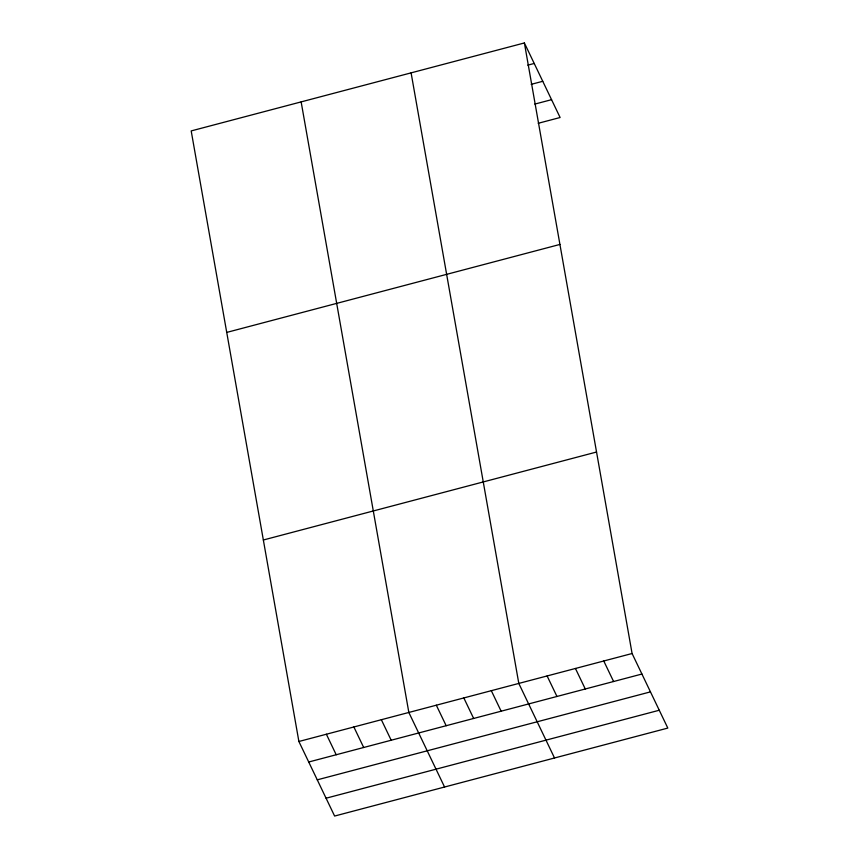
<?xml version="1.0" encoding="UTF-8"?>
<svg xmlns="http://www.w3.org/2000/svg" width="859" height="859" viewBox="0 0 859 859"><rect width="100%" height="100%" fill="white"/><g stroke="black" fill="none" stroke-linecap="round" stroke-linejoin="round"><path stroke-width="1.29" d="M524.387 42.95L191.192 130.922L298.889 741.489L334.613 816.05L667.808 728.078L632.084 653.516L524.387 42.95L560.111 117.511L538.228 123.288M527.78 65.166L534.212 63.459M531.173 84.354L542.759 81.294M534.835 104.089L551.564 99.676M226.733 332.412L559.928 244.439M263.348 540L596.543 452.027M298.889 741.489L632.084 653.516M308.714 762.008L641.92 674.036M317.261 779.843L650.467 691.871M326.066 798.215L659.261 710.243M603.77 661L613.594 681.509M575.444 668.474L585.269 688.982M547.119 675.958L556.954 696.466M554.527 757.992L518.804 683.431L411.096 72.865M491.316 690.69L501.141 711.198M463.828 697.948L473.653 718.457M436.329 705.207L446.165 725.715M444.565 787.016L408.841 712.465L301.144 101.888M381.353 719.724L391.189 740.233M353.865 726.972L363.69 747.491M326.377 734.23L336.202 754.75"/></g></svg>
